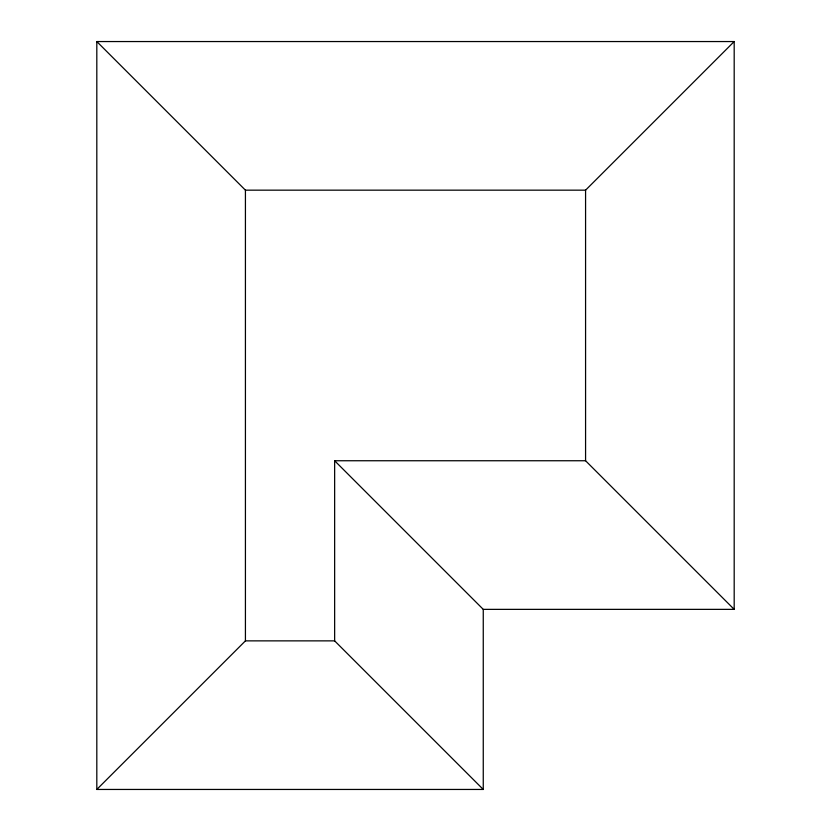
<?xml version="1.0" encoding="UTF-8"?>
<svg xmlns="http://www.w3.org/2000/svg" width="831" height="831" viewBox="0 0 831 831"><rect width="100%" height="100%" fill="white"/><g stroke="black" fill="none" stroke-linecap="round" stroke-linejoin="round"><path stroke-width="1.25" d="M734.188 41.55L96.812 41.55L245.425 190.164L585.575 190.164L734.188 41.55L734.188 609.362L483.258 609.362L334.644 460.748L334.644 640.867L483.258 789.45L483.258 609.362M96.812 41.55L96.812 789.45L245.425 640.867L334.644 640.867M334.644 460.748L585.575 460.748L734.188 609.362M96.812 789.45L483.258 789.45M585.575 190.164L585.575 460.748M245.425 190.164L245.425 640.867"/></g></svg>
